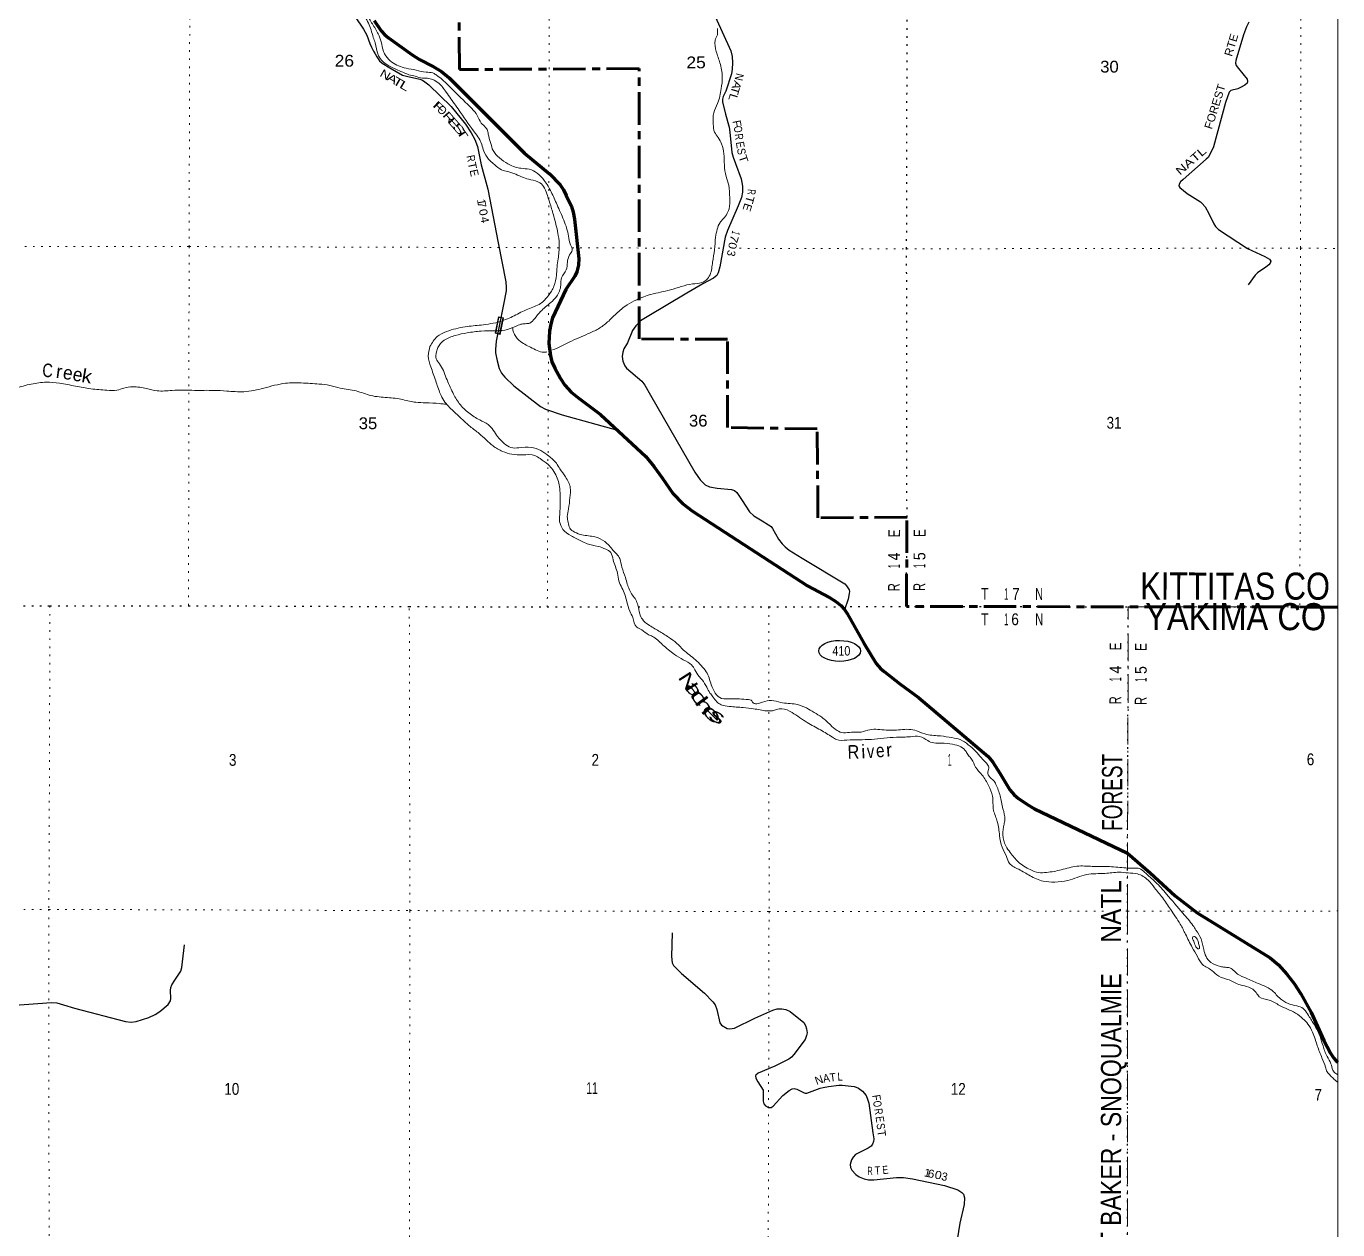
# Model space of a CAD drawing. Header units: feet. Extents: x -252658 to 9, y -366365 to -181930.
# Drawn here: x -19388 to 0, y -224946 to -207154 of the extents above; entities that cross this region are included whole.
import ezdxf
from ezdxf.enums import TextEntityAlignment as Align

# ---------------------------------------------------------------- set-up
doc = ezdxf.new("R2010")
doc.units = ezdxf.units.FT
doc.header["$LTSCALE"] = 80
for name, pattern in [('DOT_DASHED', [7.7, 5, -1.2, 0.3, -1.2]), ('DOTTED', [1.5, 0.3, -1.2]), ('LONG_DASH_SHORT_DASH', [9.9, 6, -1.2, 1.5, -1.2])]:
    doc.linetypes.add(name, pattern=pattern)
for name, color, linetype, lineweight in [('11', 7, 'LONG_DASH_SHORT_DASH', 60), ('17', 7, 'Continuous', 25), ('23', 7, 'Continuous', 70), ('29', 7, 'Continuous', 25), ('31', 7, 'Continuous', 13), ('39', 7, 'Continuous', 13), ('4', 7, 'Continuous', 13), ('44', 7, 'DOT_DASHED', 13), ('6', 7, 'DOTTED', 25), ('7', 7, 'DOTTED', 13)]:
    doc.layers.add(name, color=color, linetype=linetype, lineweight=lineweight)
for name, color, linetype in [('12', 7, 'Continuous'), ('30', 7, 'Continuous'), ('41', 7, 'Continuous')]:
    doc.layers.add(name, color=color, linetype=linetype)

msp = doc.modelspace()

# ---------------------------------------------------------------- linework, layer by layer
at = {"layer": '11'}
msp.add_lwpolyline([(-559.93, -215739.69), (0, -215740.51), (-6376.17, -215731.87), (-6367.45, -214412.5), (-7684.79, -214423.2), (-7694.14, -213105.82), (-9019.45, -213086.34), (-9020.79, -211779.02), (-10326.06, -211777.67), (-10327.91, -207779.3), (-12982.66, -207794.64), (-12991.92, -206435.02)], dxfattribs=at)
at = {"layer": '17'}
msp.add_ellipse((-7364.09, -216389.16), major_axis=(309.24, -1), ratio=0.500121, dxfattribs=at)
at = {"layer": '23'}
for points in [[(-14242.27, -207069.27), (-14142.25, -207220.25), (-14090.19, -207274.83), (-14029.93, -207324.92), (-13683.05, -207578.7), (-13572.07, -207644.42), (-13370.13, -207747.97), (-13249.8, -207823.02), (-13137.53, -207915.15), (-12023.31, -209030.54), (-11652.44, -209338.65), (-11497.15, -209499.85), (-11445.09, -209571.79), (-11404.08, -209654.67), (-11328.58, -209817.36), (-11301.31, -209901.7), (-11282.31, -210008.78), (-11221.24, -210586.07), (-11224.46, -210688.02), (-11249.77, -210787.17), (-11276.52, -210849.26), (-11410.95, -211048.46), (-11606.59, -211464.59), (-11633.49, -211556.2), (-11653.32, -211662.86), (-11661.59, -211846.67), (-11638.45, -212027.5), (-11616.14, -212114.31), (-11575.98, -212206.77), (-11492.19, -212362.37), (-11423.88, -212462.36), (-11332.29, -212564.53), (-11235.61, -212643.91), (-10900.65, -212895.32), (-10227.2, -213513.48), (-10105.18, -213665.89), (-9988.67, -213829.6), (-9824.7, -214064.98), (-9686.23, -214209.12), (-9538.07, -214324.73), (-7839.46, -215428.66), (-7512.49, -215597.95), (-7419.18, -215656.51), (-7347.29, -215718.52), (-7292.75, -215775.57), (-7253.93, -215837.56), (-7005.82, -216274.26), (-6821.69, -216576.13), (-6758.52, -216647.48), (-6703.98, -216694.61), (-6472.89, -216874.16), (-6198.2, -217077.59), (-5165.8, -217947.52), (-5098.82, -218032.85), (-4993.62, -218197.09), (-4849.54, -218442.62), (-4783.99, -218516.55), (-4719.27, -218569.46), (-4598.07, -218655.46), (-4480.62, -218724.58)], [(-4480.62, -218724.58), (-3106.41, -219377.65), (-2771.65, -219669.63), (-2402.86, -220011.93), (-2078.05, -220259.65), (-1001.06, -220926.49), (-875.84, -221030.56), (-754.57, -221170.11), (-645.29, -221305.9), (-546.31, -221457.94), (-392.25, -221733.64), (-208.35, -222148.15), (-106.33, -222337.31), (-58.29, -222411.78), (-28.64, -222446.32), (0, -222468.73)]]:
    msp.add_lwpolyline(points, dxfattribs=at)
at = {"layer": '29'}
for points in [[(-14749.45, -206674.39), (-14401.46, -207198.04), (-14351.43, -207287.06), (-14307, -207410.57), (-14285.51, -207464.98), (-14252.28, -207523.26), (-14230.92, -207564.31), (-14207.14, -207608.69), (-14165.38, -207663.53), (-14126.31, -207699.03), (-14013.93, -207769.05), (-13827.72, -207875.81), (-13764.41, -207894.43), (-13568.27, -207939.12), (-13531.03, -207952.78), (-13493.64, -207976.8), (-13438.38, -208021.03), (-13108.19, -208340.76), (-12894.78, -208600.9), (-12812.36, -208727.7), (-12753.72, -208830.72), (-12717.26, -208930.58), (-12660.79, -209201.67), (-12561.57, -209563.04), (-12411.65, -210354.15), (-12297.43, -210934.75), (-12290.73, -211014.75), (-12294.67, -211064.68), (-12330.7, -211269.9), (-12440.85, -211808.36), (-12450.75, -211934.1), (-12450.75, -211983.85), (-12427.09, -212099.57), (-12395.5, -212216.07), (-12360.51, -212284.24), (-12312.62, -212343.23), (-12177.92, -212468.73), (-11783.58, -212775.86), (-11712.56, -212815.43), (-11465.21, -212901.39), (-10649.1, -213126.22)], [(-9201.74, -207010.7), (-8973.62, -207516.47), (-8953.38, -207599.67), (-8947.86, -207696.42), (-8950.62, -207790.42), (-8962.23, -207855.89), (-9046.22, -208113.12), (-9084.6, -208195.42), (-9094.27, -208229.98), (-9095.44, -208271.87), (-9050.83, -208452.57), (-8998.31, -208645.3), (-8986.53, -208722.05), (-8957.2, -209020.82), (-8939.56, -209089.72), (-8900.46, -209185.43), (-8818.17, -209408.23), (-8800.04, -209516.84), (-8799.7, -209607.05), (-8816.62, -209685.47), (-8863.27, -209810.01), (-9022.43, -210173.4), (-9054.85, -210274.29), (-9132.94, -210709.7), (-9157.8, -210800.93), (-9179.19, -210836.88), (-9226.87, -210878.33), (-9384.16, -210961.75), (-9621.25, -211100.73), (-10207.92, -211449.09)], [(-1313.96, -207096.11), (-1349.19, -207161.54), (-1393.39, -207281.02), (-1508.34, -207662.83), (-1510.81, -207699.23), (-1499.76, -207732.4), (-1467.23, -207779.25), (-1338.43, -207935.7), (-1334, -207970.15), (-1340.91, -207997.97), (-1372.68, -208025.44), (-1438.98, -208061.37), (-1477.54, -208078.54), (-1582.64, -208105.61), (-1596.45, -208119.43), (-1603.95, -208130.97), (-1657.13, -208283.7), (-1838.16, -208936.77), (-1889.3, -209051.05), (-1916.93, -209092.52), (-1943.58, -209119.72), (-2285.89, -209417.54), (-2323.04, -209454.66), (-2345.14, -209490.6), (-2347.9, -209515.48), (-2332.8, -209536.12), (-2225.51, -209628.34), (-2028.82, -209751.84), (-2004.62, -209774.59), (-1962.52, -209823.72), (-1903.76, -209923.06), (-1834.06, -210073.9), (-1805.24, -210115.71), (-1789.85, -210134.72), (-1764.99, -210159.6), (-1335.69, -210438.31), (-1076.59, -210556.38), (-1010.79, -210599.15), (-996.97, -210612.97), (-991.45, -210629.55), (-997.36, -210656.68), (-1019.07, -210682.08), (-1063.83, -210717.04), (-1184.83, -210800.95), (-1218.73, -210833.79), (-1325.84, -210976.57)], [(-10207.92, -211449.09), (-10306.42, -211507.58), (-10374.74, -211584.65), (-10425.54, -211652.39), (-10500.95, -211835.29), (-10551.55, -211924.67), (-10570.02, -211973.99), (-10579.17, -212035.25), (-10568.12, -212104.36), (-10540.5, -212176.24), (-10511.83, -212208.89), (-10289.28, -212399.33), (-10242.13, -212458.21), (-10158.9, -212610.01), (-9503.6, -213745.74), (-9425.77, -213858.41), (-9387.09, -213899.88), (-9349.03, -213932.28), (-9284.88, -213963.46), (-9175.42, -213984.22), (-8961.65, -214002.16), (-8919.67, -214017.94), (-8884.29, -214049.16), (-8804.79, -214164.37), (-8694.08, -214332.9), (-8631.52, -214390.58), (-8507.09, -214465.16), (-8413.27, -214523.27), (-8377.35, -214550.91), (-8353.97, -214581.4), (-8267.16, -214735.91), (-8211.59, -214808.01), (-8167.39, -214849.47), (-8110.42, -214900.35)], [(-8110.42, -214900.35), (-7915.32, -215018.53), (-7287.49, -215398.22), (-7260.41, -215425.18), (-7223.95, -215483.92), (-7218.42, -215511.56), (-7221.29, -215539.6), (-7235, -215622.14), (-7293.01, -215782.48)], [(-9840.04, -220555.16), (-9850.06, -220906.78), (-9837.48, -221001.04), (-9818.32, -221037.35), (-9786.59, -221076.16), (-9702.66, -221155.48), (-9358.91, -221450.16), (-9238.23, -221575.48), (-9202.97, -221621.35), (-9176.74, -221688.87), (-9132.44, -221889.53), (-9108.51, -221919.74), (-9026.65, -221970.69), (-8987.85, -221977.75), (-8916.84, -221963.61), (-8617.72, -221820.51), (-8350.76, -221697.55), (-8286.1, -221681.34), (-8215.57, -221681.34), (-8159.15, -221691.92), (-8094.89, -221717.22), (-7894.16, -221883.59), (-7866.45, -221924.82), (-7852.35, -221977.75), (-7845.29, -222034.21), (-7853.65, -222076.34), (-7873.51, -222133.01), (-8039.81, -222355.83), (-8072.75, -222392.37), (-8115.07, -222424.13), (-8319.14, -222527.02), (-8569.97, -222632.32), (-8602.18, -222660.05), (-8605.24, -222671.14), (-8601.71, -222706.43), (-8574.95, -222760.43), (-8495.91, -222884.83), (-8493.14, -223045.5), (-8485.34, -223084), (-8460.65, -223112.23), (-8414.81, -223140.46), (-8377.85, -223137.7), (-8344.28, -223119.29), (-8204.49, -222962.68), (-8111.54, -222886.39), (-8065.71, -222862.02), (-8037.48, -222858.16), (-7998.69, -222868.75), (-7888.17, -222923.99), (-7870.85, -222927.86), (-7850.58, -222925.21), (-7651.6, -222851.3), (-7606.37, -222841.4), (-7526.15, -222829.93), (-7377.27, -222810.67), (-7327.78, -222809.64), (-7282.83, -222812.29), (-7148.83, -222829.93), (-7121.48, -222837.87), (-7085.35, -222854.63), (-7025.91, -222896.46), (-6972.51, -222960.49), (-6950.45, -223014.31), (-6933.3, -223077.07), (-6871.71, -223515.24)], [(-19895.04, -221652.33), (-19016.17, -221586.91), (-18934.53, -221592.5), (-18836.33, -221618.67), (-18673.11, -221670.4), (-17919.47, -221869.2), (-17836.66, -221877.9), (-17760.78, -221865.67), (-17577.41, -221809.21), (-17481.77, -221764.84), (-17411.67, -221717.47), (-17290.01, -221616.9), (-17256.18, -221559.6), (-17247.69, -221525.15), (-17253.04, -221410.97), (-17251.22, -221362.83), (-17237.11, -221327.55), (-17189.86, -221258.21), (-17103.11, -221122.88), (-17086.41, -221071.25), (-17049.8, -220731.75)], [(-6871.71, -223515.24), (-6859.35, -223603.18), (-6861.42, -223643.3), (-6879.05, -223682.12), (-6896.68, -223710.35), (-6940.42, -223741.9), (-7129.13, -223832.6), (-7164.69, -223872.67), (-7189.38, -223911.49), (-7206.29, -223983.36), (-7203.48, -224027.93), (-7182.32, -224066.75), (-7123.4, -224127.84), (-7073.01, -224162.03), (-7002.48, -224193.78), (-6939, -224207.9), (-6856.02, -224209.75), (-6524.64, -224174.37), (-6419.71, -224172.87), (-6284.85, -224192.02), (-5814.58, -224290.38), (-5614.83, -224357.87), (-5555.37, -224394.39), (-5533.72, -224421.38), (-5516.09, -224474.31), (-5520.72, -224571.08), (-5588.85, -224846.36), (-5651.93, -225246.16)]]:
    msp.add_lwpolyline(points, dxfattribs=at)
at = {"layer": '31'}
for p, q in [((-12456.85, -211693.94), (-12405.29, -211449.32)), ((-12405.29, -211449.32), (-12331.91, -211464.78))]:
    msp.add_line(p, q, dxfattribs=at)
msp.add_lwpolyline([(-12331.91, -211464.78), (-12383.46, -211709.4), (-12456.85, -211693.94)], dxfattribs=at)
msp.add_lwpolyline([(-12341.38, -211470.95), (-12399.11, -211458.79), (-12447.37, -211687.76), (-12389.63, -211699.92)], close=True, dxfattribs=at)
at = {"layer": '39'}
msp.add_line((-9169.54, -207188.5), (-9171.34, -207282.5), dxfattribs=at)
for points in [[(-17619.27, -201936.99), (-17606.72, -202057.58), (-17592.07, -202202.3), (-17577.39, -202351.04), (-17552.84, -202459.51), (-17487.79, -202642.21), (-17426.65, -202851.07), (-17391.81, -203017.81), (-17348.97, -203174.47), (-17277.9, -203353.12), (-17247.33, -203457.55), (-17148.35, -203583.79), (-17103.93, -203635.87), (-17045.33, -203714.04), (-16922.13, -203866.31), (-16839.36, -203958.45), (-16744.62, -204028.41), (-16647.91, -204090.31), (-16529.17, -204134.02), (-16428.42, -204199.93), (-16343.6, -204302.11), (-16246.79, -204388.15), (-16133.91, -204474.11), (-16021.07, -204548.01), (-15906.24, -204617.88), (-15841.43, -204740.25), (-15842.66, -204931.29), (-15875.92, -205152.63), (-15891.48, -205281.39), (-15897.05, -205392.02), (-15896.58, -205508.64), (-15839.9, -205608.93), (-15764.87, -205775.5), (-15692.81, -205916.37), (-15571.08, -206061.26), (-15436.76, -206187.25), (-15331.82, -206256.54), (-15176.51, -206323.74), (-14986.69, -206385.35), (-14843.81, -206432.98), (-14724.99, -206496.8), (-14626.22, -206570.76), (-14551.51, -206658.91), (-14538.6, -206728.07), (-14450.82, -206878.02), (-14378.02, -207010.84), (-14290.04, -207206.71), (-14257.43, -207319.17), (-14228.96, -207401.49), (-14184.85, -207576.3), (-14153.37, -207633), (-13935.09, -207784.18), (-13849.04, -207821.98), (-13729.42, -207870.28), (-13637.07, -207893.38), (-13531.53, -207921.21), (-13457.16, -207922.89), (-13378.71, -207942.65), (-13290.08, -207994.54), (-13179, -208130.78), (-13041.56, -208323.21), (-12966.78, -208427.45), (-12745.09, -208741.71), (-12682.13, -208834.11), (-12612.67, -209025.1), (-12527.78, -209145.38), (-12465.26, -209199.39), (-12360.45, -209277.35), (-12267.9, -209303.08), (-12038.45, -209390.54), (-11929.8, -209424.24), (-11792.97, -209467.87), (-11683.68, -209658.42), (-11634.84, -209807), (-11581.85, -209987.74), (-11522.51, -210248.89), (-11507.78, -210411.7), (-11529.04, -210620.93), (-11542.62, -210739.63), (-11550.27, -210834.17), (-11587.79, -210997.21), (-11669.62, -211136.33), (-11785.69, -211253.47), (-11972.25, -211336.74), (-12176.83, -211434.17), (-12377.44, -211517.51), (-12664.59, -211571.07), (-12897.59, -211598.24), (-13174.63, -211667.84), (-13312.99, -211742.86), (-13418.9, -211888.11)], [(-14942.84, -206296.68), (-14824.09, -206342.4), (-14687.16, -206410.16), (-14617.82, -206477.44), (-14570.16, -206518.23), (-14538.6, -206601.69), (-14452.62, -206761.02), (-14355.29, -206973.74), (-14270.29, -207120.15), (-14183.28, -207268.57), (-14140.6, -207385.01), (-14103.84, -207529.63), (-14071.43, -207591.82), (-13982.64, -207683.92), (-13773.27, -207775.49), (-13624.45, -207802.98), (-13477.62, -207834.5), (-13379.11, -207844.12), (-13334.8, -207868.05), (-13060.49, -208116.18), (-12800.21, -208372.41), (-12721.43, -208472.6), (-12660.68, -208584.94), (-12596.12, -208649), (-12563.7, -208713.21), (-12557.53, -208749.37), (-12522.86, -208873.89), (-12486.2, -208992.37), (-12391.31, -209100.53), (-12266.36, -209188.46), (-12153.62, -209238.23), (-12075.18, -209253.96), (-11950.52, -209269.5), (-11835.75, -209325.29), (-11728.79, -209435.41), (-11627.64, -209601.86), (-11540.44, -209794.52), (-11441.05, -210021.3), (-11369.76, -210256.25), (-11341.09, -210386.83), (-11316.66, -210465.15), (-11354.57, -210531.67), (-11388.27, -210644.43), (-11405.9, -210755.11), (-11475.76, -210872.04), (-11485.36, -210982.68), (-11544.98, -211145.83), (-11633.03, -211238.72), (-11785.21, -211372.11), (-11871.19, -211477.06), (-11943.28, -211541.72), (-12011.56, -211552.08), (-12077.84, -211560.42), (-12156.08, -211592.94), (-12314.62, -211645.93), (-12463.29, -211656.64), (-12664.23, -211661.55), (-12869.1, -211686.59), (-13045.78, -211725.58), (-13208.27, -211796.69), (-13302.28, -211905.69), (-13322.13, -211966.1), (-13327.73, -212070.69), (-13279.21, -212142.87), (-13177.86, -212355.57), (-13082.53, -212570.3), (-12985.41, -212732.75), (-12844.18, -212870.87), (-12682.99, -212974.72), (-12558.12, -213042.53), (-12418.73, -213220.88), (-12321.87, -213320.99), (-12223.14, -213382.89), (-12106.57, -213386.39), (-11923.72, -213381.56), (-11782.87, -213427.18), (-11663.97, -213509.1), (-11551, -213615.17), (-11498.42, -213697.39), (-11415.53, -213817.67), (-11344.56, -213974.2), (-11349.97, -214125.04), (-11371.41, -214290.02), (-11389.03, -214402.71), (-11376.62, -214489.12), (-11354.18, -214573.47), (-11281.59, -214631.47), (-11172.91, -214673.21), (-10981.88, -214702.53), (-10836.9, -214772.26), (-10713.8, -214900.41)], [(-9171.34, -207282.5), (-9203.17, -207361.07), (-9186.41, -207529.9), (-9133.48, -207696.57), (-9098.48, -207901.52), (-9113.84, -208076.53), (-9167.21, -208295.95), (-9224.92, -208434.96), (-9232.29, -208599.88), (-9211.7, -208720.44), (-9157.11, -208800.63), (-9108.5, -208894.92), (-9073.75, -209039.55), (-9067.05, -209204.41), (-9042.24, -209375.22), (-9001.51, -209505.74), (-8988.71, -209688.67), (-8998.09, -209853.61), (-9097.9, -210016.93), (-9131.9, -210057.3), (-9173.7, -210156.01), (-9197.34, -210270.74), (-9212.65, -210459.82), (-9242.06, -210640.93), (-9279.47, -210828.11), (-9334.74, -210907.6), (-9399.28, -210943.6), (-9540.17, -210963.99), (-9865.36, -211051.9), (-10154.46, -211119.54), (-10363.14, -211196.88), (-10503.51, -211271.91), (-10667.75, -211405.35), (-10793.86, -211526.56), (-10928.1, -211625.69), (-11078.52, -211698.75), (-11218.93, -211761.71), (-11361.36, -211824.68), (-11477.66, -211885.52), (-11605.73, -211940.25)], [(-11690.44, -211969.74), (-11710.42, -211973.02), (-11909.62, -211911.57), (-12078.81, -211815.8), (-12169.67, -211711.64), (-12192.04, -211645.38), (-12201.69, -211610.54)], [(-13418.9, -211888.11), (-13444.45, -212028.98), (-13407.64, -212187.68), (-13334.44, -212396.48), (-13267.36, -212585.2), (-13214.69, -212687.52), (-13146.02, -212771.67), (-12998.74, -212913.79), (-12825.27, -213071.87), (-12692.22, -213175.85), (-12486.5, -213357.92), (-12347.51, -213439.75), (-12208.68, -213481.36), (-12049.88, -213490.71), (-11866.96, -213501.96), (-11792.43, -213545.87), (-11673.51, -213633.82), (-11548.2, -213808.2), (-11499.13, -214015.1), (-11494.46, -214175.95), (-11501.67, -214379.08), (-11503.28, -214475.6), (-11454.58, -214592.02), (-11333.61, -214688), (-11178.56, -214765.73), (-11096.01, -214803.57), (-10935.08, -214843.08), (-10818.35, -214886.8), (-10747.83, -214932.73), (-10711.21, -215043.17), (-10648.11, -215239.95), (-10627.55, -215354.48), (-10580.92, -215454.81), (-10507.72, -215663.61), (-10466.97, -215800.17), (-10422.37, -215896.49), (-10363.52, -216036.99), (-10286.99, -216078.88), (-10190.24, -216148.83), (-10131.86, -216174.71), (-9980.64, -216296.7), (-9805.22, -216440.7), (-9674.27, -216520.56), (-9553.39, -216596.43), (-9502.85, -216670.61), (-9442.18, -216764.85), (-9397.75, -216816.93), (-9326.97, -216927.21), (-9280.41, -217011.46), (-9235.97, -217067.57), (-9177.39, -217141.71), (-9114.92, -217183.66), (-8994.24, -217209.27), (-8789.19, -217226.45), (-8634.39, -217243.86), (-8443.35, -217275.19), (-8356.95, -217272.79), (-8294.72, -217254.42), (-8216.39, -217244.02), (-8067.46, -217299.66), (-7843.79, -217447.47), (-7644.4, -217557.18), (-7471.13, -217665), (-7410.71, -217698.91), (-7255.93, -217708.28), (-6894.26, -217696.62), (-6524.62, -217664.81), (-6315.66, -217657.85), (-6181.03, -217655.24), (-6062.22, -217715.04), (-5971.65, -217748.82), (-5857.1, -217750.33), (-5694.24, -217769.71), (-5571.5, -217807.37), (-5494.85, -217877.41), (-5460.46, -217933.56), (-5412, -217989.65), (-5353.24, -218108.03), (-5258.32, -218224.24), (-5161.23, -218378.64), (-5104.33, -218535.23), (-5087.39, -218746.3), (-5032.45, -218912.95), (-4999.46, -219117.91), (-4962.59, -219290.68), (-4895.71, -219429.14), (-4851.09, -219529.48), (-4716.09, -219617.36), (-4548.9, -219713.13), (-4353.65, -219792.7), (-4182.77, -219808.03)], [(-29035.45, -218017.14), (-29014.56, -217996.3), (-28868.31, -217876.38), (-28757.16, -217747.67), (-28637.23, -217616.05), (-28564.1, -217475.64), (-28501.17, -217217.48), (-28444.34, -216861.31), (-28432.89, -216712.46), (-28397.85, -216434.81), (-28352.37, -216253.63), (-28304.81, -216088.53), (-28217.35, -215852.87), (-28081.28, -215711.51), (-27956.96, -215642.58), (-27862.68, -215601.95), (-27629.97, -215502.38), (-27481.42, -215463.52), (-27284.59, -215438.51), (-27089.81, -215401.45), (-26880.82, -215400.52), (-26697.79, -215437.92), (-26452.34, -215507.21), (-26239.01, -215584.68), (-26023.53, -215696.33), (-25864.3, -215812.26), (-25719.23, -215906.12), (-25582.17, -216006.05), (-25449.14, -216103.99), (-25318.25, -216169.77), (-25149.24, -216219.29), (-25046.68, -216236.93), (-24942.25, -216220.38), (-24799.94, -216131.27), (-24663.74, -216020.07), (-24501.23, -215955), (-24306.56, -215891.8), (-24145.94, -215854.89), (-23967.09, -215854.1), (-23888.69, -215859.78), (-23737.92, -215873.19), (-23559.24, -215832.18), (-23308.4, -215742.59), (-23073.71, -215638.99), (-22953.37, -215580.14), (-22786.69, -215551.25), (-22645.94, -215570.74), (-22466.95, -215606.14), (-22279.73, -215685.74), (-22096.82, -215696.99), (-21928.36, -215611.79), (-21695.94, -215441.84), (-21583.79, -215346.84), (-21371.66, -215130.73), (-21171.24, -214997.13), (-21091.14, -214928.4), (-20919.02, -214754.7), (-20873.2, -214657.98), (-20847.5, -214553.3), (-20839.87, -214452.73), (-20870.6, -214308.08), (-20846.91, -214205.42), (-20844.93, -214197.37), (-20775.27, -214032.17), (-20747.63, -213909.39), (-20700.4, -213663.85), (-20644.81, -213498.72), (-20549.2, -213289.17), (-20389.13, -213119.54), (-20222.86, -212990.11), (-20102.79, -212866.92), (-19974.64, -212753.74), (-19854.44, -212660.71), (-19553.62, -212508.56), (-19312.74, -212443.14)], [(-19312.74, -212443.14), (-19091.8, -212416.02), (-18896.8, -212433.25), (-18657.49, -212474.41), (-18434.27, -212513.64), (-18195.04, -212534.7), (-18046.33, -212536.05), (-17943.97, -212503.42), (-17811.42, -212484.73), (-17610.36, -212509.98), (-17453.47, -212543.47), (-17232.44, -212538.46), (-16898.86, -212536.98), (-16613.49, -212537.73), (-16424.56, -212546.94), (-16169.3, -212557.87), (-15876.12, -212504.29), (-15552.87, -212432.47), (-15321.79, -212427.42), (-15056.45, -212444.34), (-14897.62, -212463.75), (-14744.72, -212505.3), (-14511.44, -212546.49), (-14292.12, -212613.88), (-14048.85, -212642.96), (-13819.63, -212674.12), (-13721.06, -212697.81), (-13628.56, -212713.49), (-13481.83, -212720.88), (-13274.8, -212732.03), (-13204.43, -212739.76), (-13173.02, -212742.48)], [(-10713.8, -214900.41), (-10614.82, -215024.64), (-10582.15, -215153.19), (-10529.28, -215303.77), (-10502.77, -215400.17), (-10425.74, -215562.71), (-10377.22, -215634.88), (-10346.76, -215711.16), (-10318.1, -215839.73), (-10279.59, -215922), (-10194.87, -215998.04), (-10035.72, -216095.86), (-9892.67, -216185.71), (-9773.74, -216275.67), (-9670.85, -216375.76), (-9495.43, -216519.76), (-9408.66, -216605.84), (-9335.95, -216696.01), (-9260.8, -216890.73), (-9109.27, -217091.14), (-8974.6, -217096.57), (-8711.3, -217109.48), (-8671.07, -217119.35), (-8642.78, -217157.43), (-8564.36, -217167.14), (-8502.15, -217146.76), (-8369.62, -217122.04), (-8234.86, -217151.6), (-8009.68, -217176.74), (-7854.72, -217232.36), (-7741.91, -217298.21), (-7627.07, -217370.09), (-7500.01, -217482.14), (-7401.21, -217564.14), (-7304.6, -217599.91), (-7190.1, -217589.35), (-7045.41, -217588.7), (-6914.93, -217553.94), (-6798.4, -217549.4), (-6555.19, -217562.4), (-6310.06, -217551.25), (-6199.41, -217580.92), (-6072.63, -217624.6), (-5871.59, -217645.83), (-5704.69, -217671.23), (-5579.98, -217700.84), (-5461.1, -217776.72), (-5354.21, -217870.75), (-5269.42, -217966.9), (-5194.73, -218049.01), (-5158.32, -218107.16), (-5174.11, -218177.61), (-5139.61, -218259.91), (-5093.23, -218299.92), (-5052.78, -218362.07), (-4991.81, -218530.71), (-4948.83, -218721.55), (-4922.05, -218882.3), (-4933.83, -218950.72), (-4949.27, -219107.64), (-4908.4, -219272.35), (-4841.69, -219370.58), (-4722.56, -219508.8), (-4545.25, -219622.63), (-4424.51, -219664.32), (-4303.94, -219663.79), (-4087.06, -219624.62), (-3856.18, -219571.31), (-3629.08, -219574.32), (-3401.99, -219577.34), (-3164.79, -219594.38), (-3026.1, -219601.81), (-2929.62, -219605.4), (-2855.04, -219661.37), (-2693.69, -219805.44), (-2530.19, -219983.68), (-2289.89, -220268.15), (-2140.44, -220448.46), (-2095.96, -220516.63), (-2021.07, -220647.01), (-1980.24, -220803.67), (-1947.66, -220908.09), (-1874.96, -220996.24), (-1732.04, -221053.92), (-1675.73, -221065.74), (-1613.41, -221069.48), (-1480.39, -221165.41), (-1355.55, -221227.2), (-1178.39, -221304.83), (-948.8, -221426.47), (-896.31, -221486.57)], [(-4182.77, -219808.03), (-3991.97, -219783.05), (-3710.98, -219695.34), (-3441.77, -219678.05), (-3234.85, -219661.05), (-3098.16, -219670.5), (-2961.45, -219685.98), (-2804.33, -219777.78), (-2707.4, -219891.96), (-2590.26, -220036.23), (-2473, -220208.64), (-2327.41, -220429.18), (-2250.44, -220577.64), (-2151.18, -220772.26), (-2074.27, -220906.64), (-1997.42, -221026.95), (-1860.42, -221112.81), (-1759.59, -221196.82), (-1606.64, -221252.44), (-1443.56, -221326.12), (-1314.81, -221359.73), (-1205.97, -221439.68), (-1159.49, -221503.82), (-1012.6, -221551.43), (-861.56, -221629.18), (-623.97, -221742.74), (-515.11, -221826.72), (-442.45, -221904.82), (-373.63, -222025.16), (-302.48, -222225.93), (-233.42, -222406.6), (-180.62, -222541.09), (-156.22, -222611.36), (-105.74, -222669.45), (-51.26, -222723.5), (-19, -222751.51), (-0.05, -222764.92)], [(-2123.34, -220699.74), (-2137.56, -220663.61), (-2147.74, -220629.47), (-2129.73, -220611.29), (-2089.44, -220637.25), (-2063.12, -220683.39), (-2050.81, -220745.67), (-2042.65, -220775.8), (-2052.62, -220793.94), (-2080.81, -220782), (-2109.11, -220739.9), (-2123.34, -220699.74)], [(-896.31, -221486.57), (-827.74, -221546.59), (-700.86, -221614.39), (-576.14, -221644), (-495.57, -221689.89), (-430.9, -221780.09), (-345.94, -221916.45), (-260.83, -222091.02), (-218.08, -222225.56), (-157.14, -222384.14), (-100.43, -222492.48), (-71.92, -222584.85), (-29.51, -222636.94), (-1.3, -222654.91), (0.03, -222656.22)]]:
    msp.add_spline(points, degree=3, dxfattribs=at)
at = {"layer": '4'}
msp.add_lwpolyline([(-250643.67, -181929.5), (-219314.25, -182252.72), (-187984.41, -182532.85), (-156654.22, -182769.88), (-125323.73, -182963.82), (-93993.01, -183114.65), (-62662.1, -183222.4), (-31331.08, -183287.04), (0, -183308.59), (0, -366365.25), (-31582.88, -366343.53), (-63165.71, -366278.36), (-94748.41, -366181.36), (-126330.93, -366017.71), (-157913.21, -365822.21), (-189495.2, -365583.27), (-221076.82, -365300.9), (-252658.03, -364975.08)], close=True, dxfattribs=at)
msp.add_lwpolyline([(-250643.67, -181929.5), (-219314.25, -182252.72), (-187984.41, -182532.85), (-156654.22, -182769.88), (-125323.73, -182963.82), (-93993.01, -183114.65), (-62662.1, -183222.4), (-31331.08, -183287.04), (0, -183308.59), (0, -366365.25), (-31582.88, -366343.53), (-63165.71, -366278.36), (-94748.41, -366181.36), (-126330.93, -366017.71), (-157913.21, -365822.21), (-189495.2, -365583.27), (-221076.82, -365300.9), (-252658.03, -364975.08)], close=True, dxfattribs=at)
at = {"layer": '44'}
msp.add_lwpolyline([(0, -225528.38), (-3110.58, -225500), (-3109.93, -220235.6), (-3096.09, -215736.21), (0, -215740.51)], dxfattribs=at)
at = {"layer": '6'}
for points in [[(-6376.17, -215731.87), (-6367.45, -214412.5), (-6373.18, -210445.2), (-6360.61, -205144.55), (-6352.1, -199835.88), (-6347.59, -194529.24), (-6335.07, -189218.53), (-6334.23, -186129.49)], [(-20986.08, -215719.02), (-19036.12, -215723.61), (-16988.37, -215720.55), (-13724.77, -215734.21), (-11685.03, -215739.22), (-10491.04, -215739.05)], [(-10339.93, -215739.03), (-8409.42, -215738.75), (-6376.17, -215731.87), (-3096.09, -215736.21), (-559.93, -215739.69), (0, -215740.51)], [(-3126.04, -229095.5), (-3110.31, -225568.36), (-3110.58, -225500), (-3109.93, -220235.6), (-3096.09, -215736.21)]]:
    msp.add_lwpolyline(points, dxfattribs=at)
at = {"layer": '7'}
for p, q in [((-11319, -210429.55), (-9049.66, -210436.73)), ((-11685.03, -215739.22), (-11664.35, -211272.06)), ((-8409.42, -215738.75), (-8408.72, -217122.2)), ((-559.83, -215687.69), (-559.93, -215739.69)), ((-2295.37, -220235.14), (0, -220233.84))]:
    msp.add_line(p, q, dxfattribs=at)
for points in [[(-11663.65, -211120.83), (-11660.44, -210428.47), (-11657.91, -205131.89), (-11639.33, -199827.19), (-11642.88, -194516.56), (-11648.41, -189213.98), (-11641.91, -183903.31), (-11638.31, -183305.61)], [(-580.35, -184111.56), (-585.66, -189219.14), (-564.04, -194527.68), (-540.44, -199826.15), (-540.95, -205126.75), (-549.47, -210433.41), (-559.12, -215329.29)], [(-16955.86, -203831.82), (-16965.29, -205109.21), (-16979.86, -210411.88), (-16988.37, -215720.55)], [(-31368.38, -210394.94), (-27576.45, -210388.56), (-22287.17, -210407.3), (-16979.86, -210411.88), (-11660.44, -210428.47), (-11509.98, -210428.95)], [(-8841.5, -210437.39), (-6373.18, -210445.2), (-549.47, -210433.41), (0, -210440.89)], [(-19036.12, -215723.61), (-19052.01, -220209.88), (-19050.51, -225508.46), (-19037.95, -229087.78)], [(-13722.6, -229091.59), (-13725.02, -225537.09), (-13716.5, -220228.41), (-13724.77, -215734.21)], [(-8408.63, -217294.38), (-8407.14, -220243.04), (-8419.68, -225551.73), (-8414.98, -227149.57)], [(-31381.86, -220206.72), (-29660.61, -220198.69), (-24345.18, -220221.33), (-19052.01, -220209.88), (-13716.5, -220228.41), (-8407.14, -220243.04), (-3435.88, -220236.06)], [(-3133.16, -220235.63), (-3109.93, -220235.6), (-2450.68, -220235.23)]]:
    msp.add_lwpolyline(points, dxfattribs=at)

# ---------------------------------------------------------------- texts
at = {"layer": '12'}
for s, width, p in [('KITTITAS CO', 0.85, (-2919.53, -215628.68)), ('YAKIMA CO', 0.9, (-2846.58, -216079.42))]:
    msp.add_text(s, height=400, rotation=359.922, dxfattribs=dict(at, width=width)).set_placement(p)
at = {"layer": '17', "width": 0.85}
msp.add_text('410', height=140, dxfattribs=at).set_placement((-7338.04, -216457.47), align=Align.CENTER)
at = {"layer": '30'}
for s, rotation, width, p in [('RTE', 73.245, 1.05, (-1516.91, -207448.48)), ('N', 329.916, 1.25, (-14109.11, -207921.5)), ('A', 329.916, 1.4, (-14004.97, -207983.32)), ('T', 329.916, 1.55, (-13920.36, -208031.97)), ('L', 329.916, 1.55, (-13822.61, -208088.59)), ('A', 249.917, 1.15, (-8940.09, -208004.5)), ('N', 256.944, 0.9, (-8904.59, -207891.6)), ('FOREST', 72.507, 1.05, (-1758.76, -208359.54)), ('L', 252.998, 1.15, (-8995.04, -208188.78)), ('T', 253.917, 1.15, (-8966.21, -208087.87)), ('F', 315.922, 1.9, (-13326.9, -208393.44)), ('R', 311.077, 1.55, (-13183.44, -208543.6)), ('E', 311.077, 1.7, (-13108.58, -208629.47)), ('S', 311.077, 1.7, (-13037.15, -208711.43)), ('T', 304.019, 1.65, (-12991.3, -208778.78)), ('O', 278.726, 0.8, (-8923.16, -208685.93)), ('R', 277.607, 0.8, (-8908.97, -208796.51)), ('E', 279.607, 0.9, (-8890.41, -208917.23)), ('S', 279.361, 0.9, (-8873.36, -209014.67)), ('NATL', 41.024, 1.3, (-2130.16, -209189.26)), ('R', 281.33, 0.85, (-12870.75, -209120.9)), ('T', 281.33, 1.05, (-12851.44, -209224.32)), ('T', 288.221, 1.2, (-8841.89, -209131.7)), ('E', 282.353, 0.95, (-12823.34, -209334.72)), ('R', 266.216, 0.7, (-8725.75, -209601.15)), ('T', 255.465, 1.15, (-8749.71, -209702.85)), ('0', 280.731, 1.1, (-12688.13, -209915.65)), ('E', 252.347, 1.05, (-8783.19, -209813.62)), ('0', 259.832, 1.1, (-9004.16, -210388.18)), ('7', 252.186, 1.2, (-8980.45, -210279.44)), ('1', 252.186, 0.45, (-8954.09, -210194.21)), ('A', 9.667, 0.95, (-7550.56, -222763.24)), ('L', 3.017, 0.85, (-7354.41, -222741.5)), ('F', 278.59, 0.9, (-6876.54, -223002.51)), ('O', 278.001, 0.75, (-6864.03, -223093.74)), ('R', 278.001, 0.8, (-6846.06, -223207.11)), ('E', 278.001, 0.85, (-6826.7, -223321.69)), ('S', 278.001, 0.85, (-6813.32, -223425.8)), ('R', 0.764, 0.65, (-6913.24, -224135.49)), ('T', 3.723, 0.9, (-6799.73, -224129.05)), ('E', 6.094, 0.8, (-6681.83, -224120.53)), ('6', 348.187, 1.1, (-6022.51, -224175.95)), ('0', 348.187, 1.15, (-5917.53, -224196.22))]:
    msp.add_text(s, height=120, rotation=rotation, dxfattribs=dict(at, width=width)).set_placement(p, align=Align.CENTER)
for s, rotation, p in [('O', 315.922, (-13281.2, -208437.37)), ('F', 281.243, (-8938.81, -208604.69)), ('1', 280.731, (-12716.98, -209763.37)), ('7', 280.731, (-12709.35, -209803.72)), ('4', 280.731, (-12667.1, -210026.64)), ('3', 259.832, (-9024.09, -210499.36)), ('N', 20.377, (-7648.46, -222786.48)), ('T', 7.371, (-7458.07, -222751.06)), ('T', 278.001, (-6800.98, -223528.14)), ('1', 348.187, (-6079.43, -224163.1)), ('3', 348.187, (-5824.58, -224219.35))]:
    msp.add_text(s, height=120, rotation=rotation, dxfattribs=at).set_placement(p, align=Align.CENTER)
at = {"layer": '41'}
for s, rotation, width, p in [('C', 357.206, 0.8, (-19075.92, -212341.71)), ('e', 350.29, 0.95, (-18785.9, -212375.26)), ('e', 350.192, 0.95, (-18641.54, -212401.05)), ('k', 350.062, 1.1, (-18507.75, -212424.63)), ('N', 302.559, 1.45, (-9685.17, -216896.07)), ('a', 303.753, 1.7, (-9598.18, -217014.61)), ('c', 304.779, 1.85, (-9519.06, -217130.74)), ('h', 306.125, 1.75, (-9439.52, -217254.3)), ('e', 315.444, 2.05, (-9316.43, -217385.05)), ('s', 330.988, 1.7, (-9217.57, -217436.83)), ('R', 1.21, 0.9, (-7158.02, -217981.27)), ('v', 2.483, 0.8, (-6901.84, -217972.21)), ('e', 5.237, 0.85, (-6755.17, -217960.03))]:
    msp.add_text(s, height=200, rotation=rotation, dxfattribs=dict(at, width=width)).set_placement(p, align=Align.CENTER)
for s, rotation, p in [('r', 352.701, (-18911.65, -212355.74)), ('i', 2.483, (-7009.59, -217976.88)), ('r', 4.6, (-6625.98, -217948.86))]:
    msp.add_text(s, height=200, rotation=rotation, dxfattribs=at).set_placement(p, align=Align.CENTER)
at = {"layer": '44'}
for s, width, p in [('FOREST', 0.7, (-3186.22, -219050.13)), ('NATL', 0.9, (-3202.4, -220700.88)), ('MT BAKER - SNOQUALMIE', 0.85, (-3203.72, -225475.72))]:
    msp.add_text(s, height=300, rotation=89.937, dxfattribs=dict(at, width=width)).set_placement(p)
at = {"layer": '6'}
for s, rotation, width, p in [('E', 89.621, 0.75, (-6469.04, -214652.16)), ('E', 89.621, 0.75, (-6094, -214647.82)), ('4', 89.621, 0.9, (-6471.3, -214993.9)), ('5', 89.621, 0.9, (-6096.26, -214989.55)), ('1', 89.621, 0.45, (-6472.23, -215136.52)), ('1', 89.621, 0.45, (-6097.2, -215132.18)), ('R', 89.621, 0.7, (-6099.26, -215444.26)), ('R', 89.621, 0.7, (-6474.3, -215448.61)), ('T', 359.924, 0.8, (-5217.09, -215633.4)), ('1', 359.924, 0.4, (-4900.17, -215633.82)), ('7', 359.924, 0.85, (-4757.53, -215634.01)), ('N', 359.924, 0.7, (-4415.8, -215634.46)), ('T', 359.924, 0.8, (-5217.55, -216008.4)), ('1', 359.924, 0.4, (-4900.63, -216008.82)), ('6', 359.924, 0.85, (-4770, -216009.01)), ('N', 359.924, 0.7, (-4413.77, -216009.46)), ('E', 89.824, 0.75, (-3197.9, -216323.01)), ('E', 89.824, 0.75, (-2822.92, -216330.85)), ('4', 89.824, 0.9, (-3198.95, -216664.75)), ('5', 89.824, 0.9, (-2823.97, -216672.59)), ('1', 89.824, 0.4, (-3199.38, -216807.38)), ('1', 89.824, 0.4, (-2824.41, -216815.22)), ('R', 89.824, 0.7, (-3200.35, -217119.47)), ('R', 89.824, 0.7, (-2825.37, -217127.31))]:
    msp.add_text(s, height=175, rotation=rotation, dxfattribs=dict(at, width=width)).set_placement(p, align=Align.CENTER)
at = {"layer": '7'}
for s, width, p in [('26', 1.1, (-14828.21, -207751.89)), ('25', 1.1, (-9628.71, -207776.44)), ('30', 1.05, (-3511.49, -207839.11)), ('35', 1.05, (-14472.24, -213111)), ('36', 1.05, (-9590.64, -213072.2)), ('31', 0.85, (-3417.48, -213103.54)), ('3', 0.85, (-16390.62, -218087.75)), ('2', 0.85, (-11031.32, -218087.75)), ('1', 0.4, (-5766.05, -218087.75)), ('6', 0.85, (-458.13, -218078.94)), ('10', 0.85, (-16459.13, -222951.46)), ('11', 0.65, (-11108.21, -222940.19)), ('12', 0.85, (-5720.5, -222951.46)), ('7', 0.85, (-344.07, -223039.61))]:
    msp.add_text(s, height=175, dxfattribs=dict(at, width=width)).set_placement(p)

doc.saveas('drawing.dxf')
